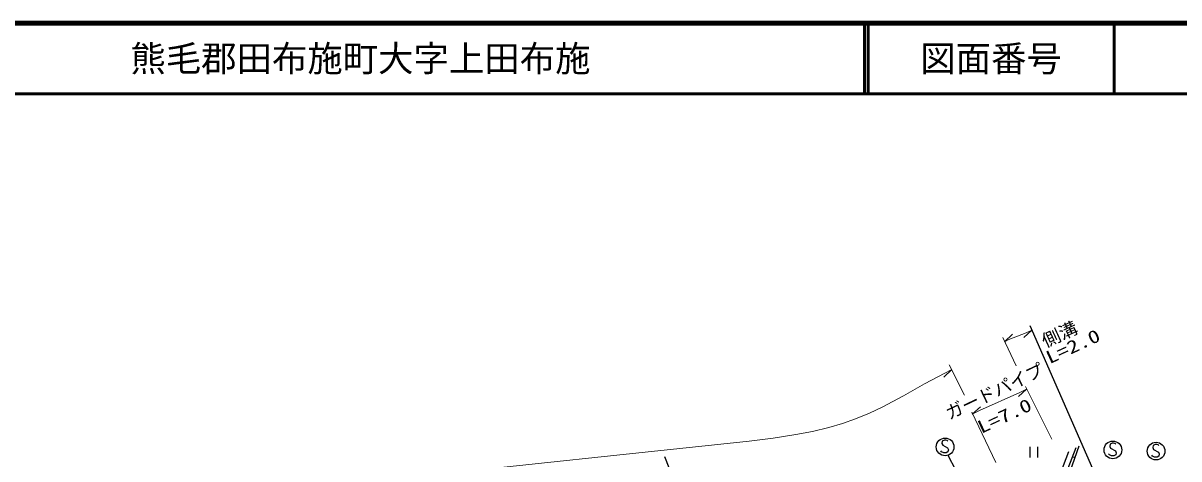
# Model space of a CAD drawing. Units: millimetres, scale not verified. Extents: x 40000 to 680000, y 20000 to 380000.
# Drawn here: x 389866 to 553159, y 318468 to 380000 of the extents above; entities that cross this region are included whole.
import ezdxf
from ezdxf.enums import TextEntityAlignment as Align

# ---------------------------------------------------------------- set-up
doc = ezdxf.new("R2010")
doc.units = ezdxf.units.MM
doc.header["$LTSCALE"] = 1000
for name, color, linetype, lineweight in [('M-BGD', 7, 'Continuous', 25), ('M-BGD-EXST', 7, 'Continuous', 25), ('M-BMK-OTRS', 5, 'Continuous', 25), ('M-STR-HTXT', 7, 'Continuous', 13), ('M-TTL', 2, 'Continuous', 140), ('M-TTL-LINE', 7, 'Continuous', 50)]:
    doc.layers.add(name, color=color, linetype=linetype, lineweight=lineweight)
doc.layers.add('M-TTL-TXT', color=7, linetype='Continuous')
doc.styles.add('ＭＳ ゴシック', font='')
doc.styles.get('ＭＳ ゴシック').set_extended_font_data('MS Gothic')

msp = doc.modelspace()

# ---------------------------------------------------------------- linework, layer by layer
at = {"layer": 'M-BGD'}
for p, q in [((532094, 320145), (532094, 318645)), ((533234, 318645), (533234, 320145)), ((536630, 314865), (538665, 320083)), ((537102, 314666), (539078, 320317)), ((481764, 315660), (480522, 318766)), ((537566, 319463), (536286, 316141)), ((538156, 318779), (538494, 318647))]:
    msp.add_line(p, q, dxfattribs=at)
at = {"layer": 'M-BGD-EXST'}
for p, q in [((519736, 320956), (519686, 320656)), ((519686, 320656), (519786, 320406)), ((520036, 321106), (519736, 320956)), ((519786, 320406), (520486, 320006)), ((520236, 321106), (520036, 321106)), ((520436, 321056), (520236, 321106)), ((520536, 320956), (520436, 321056)), ((543433, 320533), (543383, 320233)), ((543383, 320233), (543483, 319983)), ((543733, 320683), (543433, 320533)), ((543933, 320683), (543733, 320683)), ((544133, 320633), (543933, 320683)), ((544233, 320533), (544133, 320633)), ((549527, 320363), (549477, 320063)), ((549477, 320063), (549577, 319813)), ((549827, 320513), (549527, 320363)), ((550027, 320513), (549827, 320513)), ((550227, 320463), (550027, 320513)), ((550327, 320363), (550227, 320463)), ((519636, 319456), (519536, 319606)), ((519936, 319306), (519636, 319456)), ((520286, 319306), (519936, 319306)), ((520536, 319456), (520286, 319306)), ((520486, 320006), (520586, 319756)), ((520586, 319756), (520536, 319456)), ((530492, 299930), (520579, 318954)), ((543333, 319033), (543233, 319183)), ((543633, 318883), (543333, 319033)), ((543483, 319983), (544183, 319583)), ((543983, 318883), (543633, 318883)), ((544233, 319033), (543983, 318883)), ((544183, 319583), (544283, 319333)), ((544283, 319333), (544233, 319033)), ((549427, 318863), (549327, 319013)), ((549727, 318713), (549427, 318863)), ((549577, 319813), (550277, 319413)), ((550077, 318713), (549727, 318713)), ((550327, 318863), (550077, 318713)), ((550277, 319413), (550377, 319163)), ((550377, 319163), (550327, 318863))]:
    msp.add_line(p, q, dxfattribs=at)
for centre in [(520136, 320156), (543833, 319733), (549927, 319563)]:
    msp.add_circle(centre, 1250, dxfattribs=at)
at = {"layer": 'M-BMK-OTRS'}
msp.add_line((547118, 303073), (532170, 337263), dxfattribs=at)
at = {"layer": 'M-STR-HTXT'}
for p, q in [((532361, 336663), (531229, 335593)), ((531580, 336252), (532361, 336663)), ((530177, 331623), (528305, 335601)), ((528539, 335019), (529665, 336096)), ((529156, 335348), (528539, 335019)), ((529156, 335348), (531580, 336252)), ((522848, 327458), (520699, 331757)), ((517219, 329066), (521064, 331092)), ((521064, 331092), (519933, 330022)), ((531621, 328331), (530491, 327258)), ((530705, 327846), (531621, 328331)), ((535198, 321257), (531475, 328702)), ((524969, 325288), (530705, 327846)), ((527288, 317953), (523883, 325062)), ((523973, 324803), (525138, 325837)), ((524969, 325288), (523973, 324803))]:
    msp.add_line(p, q, dxfattribs=at)
msp.add_lwpolyline([(517219, 329066), (514246, 327367), (511237, 325770), (509436, 324918), (507482, 324111), (505611, 323460), (503706, 322904), (501382, 322345), (499025, 321887), (495841, 321396), (492427, 320979), (482663, 319944), (472857, 318895), (463097, 317852), (453367, 316835), (443653, 315865), (433940, 314962), (424213, 314145), (414548, 313544), (404759, 312954), (394984, 312265), (385228, 311408)], dxfattribs=at)
at = {"layer": 'M-TTL'}
msp.add_line((680000, 380000), (40000, 380000), dxfattribs=at)
at = {"layer": 'M-TTL-LINE'}
for p, q in [((508747, 380000), (508747, 370000)), ((509247, 380000), (509247, 370000)), ((543997, 380000), (543997, 370000)), ((40000, 370000), (680000, 370000))]:
    msp.add_line(p, q, dxfattribs=at)

# ---------------------------------------------------------------- texts
at = {"layer": 'M-STR-HTXT', "style": 'ＭＳ ゴシック'}
for s, rotation, width, p in [('側溝 ', 24.7, 1.05, (534543, 333641)), ('L=2.0', 24.7, 1.3, (535121, 331332)), ('L=7.0', 25.1, 1.3, (525475, 321497))]:
    msp.add_text(s, height=1833, rotation=rotation, dxfattribs=dict(at, width=width)).set_placement(p, align=Align.BOTTOM_LEFT)
msp.add_text('ガードパイプ', height=1833, rotation=25.5, dxfattribs=at).set_placement((520957, 323457), align=Align.BOTTOM_LEFT)
at = {"layer": 'M-TTL-TXT', "style": 'ＭＳ ゴシック'}
msp.add_text('熊毛郡田布施町大字上田布施', height=3666, dxfattribs=at).set_placement((405024, 375000), align=Align.MIDDLE_LEFT)
msp.add_text('図面番号', height=3666, dxfattribs=at).set_placement((526622, 375000), align=Align.MIDDLE_CENTER)

doc.saveas('drawing.dxf')
